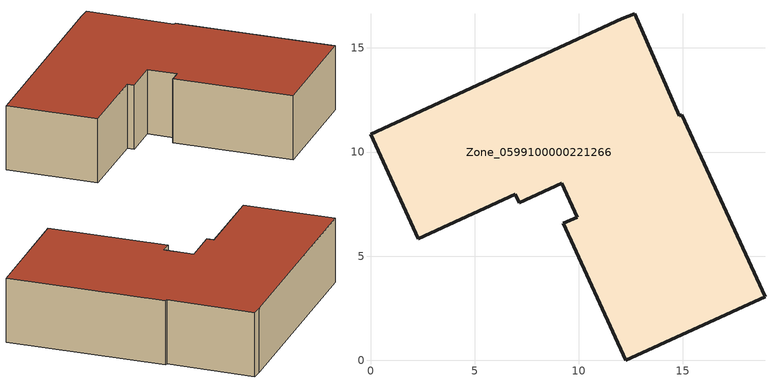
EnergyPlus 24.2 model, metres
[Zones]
Zone_0599100000221266
 floor ground (C_G): 9.18,8.5 7.14,7.57 6.95,7.97 2.3,5.84 0,10.86 12.08,16.4 12.69,16.65 14.84,11.75 14.95,11.8 18.95,3.06 12.27,0 9.27,6.57 9.93,6.87 z0
 wall outside (C_F): 14.84,11.75 12.69,16.65 12.08,16.4 0,10.86 2.3,5.84 6.95,7.97 7.14,7.57 9.18,8.5 9.93,6.87 9.27,6.57 12.27,0 18.95,3.06 14.95,11.8 14.84,11.75 z0:3.99
 roof outside (C_R): 18.95,3.06 14.95,11.8 14.84,11.75 12.69,16.65 12.08,16.4 0,10.86 2.3,5.84 6.95,7.97 7.14,7.57 9.18,8.5 9.93,6.87 9.27,6.57 12.27,0 z3.99
[BUILDING]
Pand.0599100000221266: North Axis=0; Terrain=City; Loads Convergence Tolerance Value=0.04; Temperature Convergence Tolerance Value=0.4; Solar Distribution=FullExterior; Maximum Number of Warmup Days=25; Minimum Number of Warmup Days=1
[Site:Location]
Rotterdam.The.Hague.AP_ZH_NLD Design_Conditions: Latitude=51.96; Longitude=4.45; Time Zone=1; Elevation=-4.5
[SITE:GROUNDTEMPERATURE:BUILDINGSURFACE]
18, 18, 18, 18, 18, 18, 18, 18, 18, 18, 18, 18
[MATERIAL] Thermal Absorptance=0.9; Solar Absorptance=0.7; Visible Absorptance=0.7
Name | Roughness | Thickness | Conductivity | Density | Specific Heat
G.D.1965 | MediumSmooth | 0.15 | 1 | 540 | 1210
F.D.1965 | Rough | 0.3 | 0.857143 | 1920 | 840
R.D.1965 | MediumRough | 0.2 | 0.08 | 1500 | 1000
[CONSTRUCTION]
C_G: G.D.1965
C_F: F.D.1965
C_R: R.D.1965
[ZONE]
Zone_0599100000221266: Type=1; Multiplier=1; Ceiling Height=Autocalculate; Volume=Autocalculate; Floor Area=autocalculate; Part of Total Floor Area=Yes
[ZONEINFILTRATION:DESIGNFLOWRATE]
Infil_Zone_0599100000221266: Zone or ZoneList or Space or SpaceList=Zone_0599100000221266; Schedule=AlwaysOn; Design Flow Rate Calculation Method=Flow/Area; Flow Rate per Floor Area=0.0042; Constant Term Coefficient=1; Temperature Term Coefficient=0; Velocity Term Coefficient=0; Velocity Squared Term Coefficient=0
[HVACTEMPLATE:ZONE:IDEALLOADSAIRSYSTEM]
Zone_0599100000221266: Maximum Heating Supply Air Temperature=50; Minimum Cooling Supply Air Temperature=13; Maximum Heating Supply Air Humidity Ratio=0.0156; Minimum Cooling Supply Air Humidity Ratio=0.0077; Heating Limit=NoLimit; Cooling Limit=NoLimit; Dehumidification Control Type=ConstantSensibleHeatRatio; Cooling Sensible Heat Ratio=0.7; Dehumidification Setpoint=60; Humidification Control Type=None; Humidification Setpoint=30; Outdoor Air Method=None; Outdoor Air Flow Rate per Person=0.00944; Outdoor Air Flow Rate per Zone Floor Area=0; Outdoor Air Flow Rate per Zone=0; Demand Controlled Ventilation Type=None; Outdoor Air Economizer Type=NoEconomizer; Heat Recovery Type=None; Sensible Heat Recovery Effectiveness=0.7; Latent Heat Recovery Effectiveness=0.65
[ZONECONTROL:THERMOSTAT]
ThermostatControl_Zone_0599100000221266: Zone or ZoneList=Zone_0599100000221266; Control Type Schedule=DualSetpointControlType; Control 1=Thermostat_Zone_0599100000221266; Temperature Difference Between Cutout And Setpoint=0
[THERMOSTATSETPOINT:DUALSETPOINT]
Thermostat_Zone_0599100000221266: Heating Setpoint Temperature Schedule=HeatingSetpoint_Zone_0599100000221266; Cooling Setpoint Temperature Schedule=CoolingSetpoint_Zone_0599100000221266
[SCHEDULE:COMPACT]
HeatingSetpoint_Zone_0599100000221266: Through: 12/31, For: AllDays, Until: 24:00, 21
CoolingSetpoint_Zone_0599100000221266: Through: 12/31, For: AllDays, Until: 24:00, 24
DualSetpointControlType: Through: 12/31, For: AllDays, Until: 24:00, 4
AlwaysOn: Through: 12/31, For: AllDays, Until: 24:00, 1
